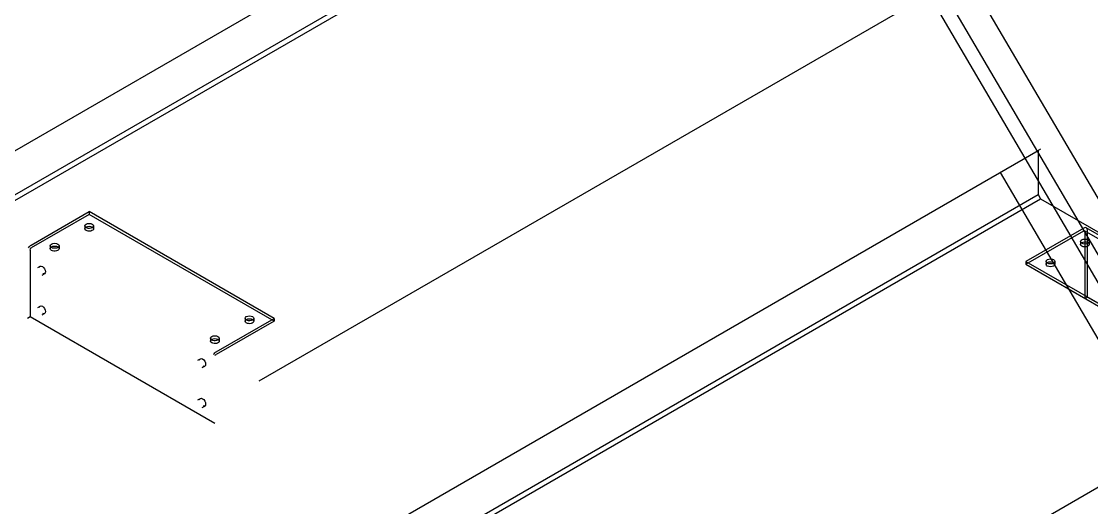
# Model space of a CAD drawing. Extents: x 0 to 316, y 0 to 723.
# Drawn here: x 64.4 to 187.2, y 192.9 to 248.7 of the extents above; entities that cross this region are included whole.
import ezdxf

# ---------------------------------------------------------------- set-up
doc = ezdxf.new("R2010")
doc.units = 0
doc.layers.get('0').update_dxf_attribs({"linetype": 'CONTINUOUS'})

msp = doc.modelspace()

# ---------------------------------------------------------------- linework, layer by layer
at = {"color": 253}
for p, q in [((99.0713, 379.917), (297.841, 41.1028)), ((96.2424, 378.284), (295.013, 39.4698)), ((94.8284, 377.469), (293.599, 38.6539)), ((59.4734, 231.471), (151.397, 284.543)), ((59.4734, 226.409), (151.397, 279.48)), ((59.756, 225.918), (151.681, 278.991)), ((91.7166, 207.465), (183.642, 260.537)), ((89.1716, 180.847), (181.096, 233.919)), ((181.379, 234.083), (181.096, 233.919)), ((181.096, 233.919), (181.096, 228.858)), ((176.734, 231.401), (195.411, 199.565)), ((89.1716, 175.785), (181.096, 228.858)), ((181.096, 228.858), (181.379, 228.367)), ((89.4539, 175.295), (181.379, 228.367)), ((181.379, 228.367), (213.34, 209.915)), ((65.5546, 223.06), (72.2009, 226.898)), ((72.2009, 226.572), (65.5546, 222.734)), ((93.4145, 214.65), (72.2009, 226.898)), ((72.2009, 226.898), (72.2009, 226.572)), ((93.4145, 214.325), (72.2009, 226.572)), ((71.7007, 225.265), (71.7007, 224.939)), ((72.7012, 225.265), (72.7012, 224.939)), ((186.329, 225.02), (179.681, 221.182)), ((207.841, 212.802), (186.628, 225.049)), ((186.753, 217.1), (186.753, 224.776)), ((179.681, 220.857), (186.329, 224.693)), ((207.641, 212.456), (186.428, 224.703)), ((186.469, 224.612), (186.469, 216.936)), ((65.4128, 222.49), (65.4128, 214.814)), ((67.7414, 222.979), (67.7414, 222.653)), ((68.7419, 222.979), (68.7419, 222.653)), ((185.969, 223.468), (185.969, 223.143)), ((186.969, 223.468), (186.969, 223.143)), ((179.681, 221.182), (200.895, 208.935)), ((179.681, 221.182), (179.681, 220.857)), ((182.01, 221.182), (182.01, 220.857)), ((183.011, 221.182), (183.011, 220.857)), ((66.2947, 220.472), (66.5773, 220.635)), ((179.681, 220.857), (200.895, 208.609)), ((66.7949, 219.607), (67.0775, 219.77)), ((186.469, 216.936), (186.753, 217.1)), ((186.469, 216.936), (205.986, 205.669)), ((186.753, 217.1), (207.965, 204.852)), ((66.2947, 215.9), (66.5773, 216.063)), ((66.7949, 215.035), (67.0775, 215.197)), ((65.4128, 214.814), (65.1302, 214.65)), ((86.6263, 202.566), (65.4128, 214.814)), ((86.7682, 210.814), (93.4145, 214.65)), ((93.4145, 214.325), (86.7682, 210.486)), ((90.0864, 214.65), (90.0864, 214.325)), ((91.0855, 214.65), (91.0855, 214.325)), ((93.4145, 214.65), (93.4145, 214.325)), ((86.1261, 212.364), (86.1261, 212.037)), ((87.1266, 212.364), (87.1266, 212.037)), ((84.679, 209.859), (84.9616, 210.021)), ((85.1793, 208.992), (85.4618, 209.156)), ((121.416, 156.843), (213.34, 209.915)), ((84.679, 205.285), (84.9616, 205.449)), ((85.1793, 204.42), (85.4618, 204.584))]:
    msp.add_line(p, q, dxfattribs=at)
for points in [[(71.7007, 225.265), (71.7007, 225.424), (71.9254, 225.553), (72.2009, 225.553)], [(71.8481, 225.061), (71.7543, 225.115), (71.7007, 225.188), (71.7007, 225.265)], [(71.7007, 224.939), (71.7007, 225.098), (71.9254, 225.228), (72.2009, 225.228)], [(71.8481, 224.735), (71.7543, 224.788), (71.7007, 224.863), (71.7007, 224.939)], [(72.3925, 224.998), (72.2051, 224.954), (71.9899, 224.978), (71.8481, 225.061)], [(72.2009, 225.553), (72.4778, 225.553), (72.7012, 225.424), (72.7012, 225.265)], [(72.2009, 225.228), (72.4778, 225.228), (72.7012, 225.098), (72.7012, 224.939)], [(72.7012, 225.265), (72.7012, 225.148), (72.5798, 225.043), (72.3925, 224.998)], [(72.7012, 224.939), (72.7012, 224.821), (72.5798, 224.717), (72.3925, 224.671)], [(186.628, 225.049), (186.549, 225.095), (186.44, 225.085), (186.329, 225.02)], [(186.753, 224.776), (186.753, 224.905), (186.708, 225.005), (186.628, 225.049)], [(72.3925, 224.671), (72.2051, 224.627), (71.9899, 224.652), (71.8481, 224.735)], [(185.969, 223.468), (185.969, 223.585), (186.092, 223.69), (186.278, 223.736)], [(186.278, 223.736), (186.465, 223.78), (186.68, 223.755), (186.823, 223.673)], [(186.428, 224.703), (186.402, 224.718), (186.366, 224.715), (186.329, 224.693)], [(186.469, 224.612), (186.469, 224.655), (186.454, 224.688), (186.428, 224.703)], [(186.823, 223.673), (186.917, 223.618), (186.969, 223.545), (186.969, 223.468)], [(65.2544, 222.743), (65.3341, 222.881), (65.4417, 222.995), (65.5546, 223.06)], [(65.4128, 222.49), (65.4128, 222.58), (65.4763, 222.688), (65.5546, 222.734)], [(67.7414, 222.979), (67.7414, 223.139), (67.9648, 223.267), (68.2417, 223.267)], [(67.8879, 222.774), (67.794, 222.829), (67.7414, 222.902), (67.7414, 222.979)], [(67.7414, 222.653), (67.7414, 222.811), (67.9648, 222.942), (68.2417, 222.942)], [(67.8879, 222.449), (67.794, 222.502), (67.7414, 222.575), (67.7414, 222.653)], [(68.4332, 222.712), (68.2459, 222.668), (68.0311, 222.692), (67.8879, 222.774)], [(68.4332, 222.385), (68.2459, 222.341), (68.0311, 222.366), (67.8879, 222.449)], [(68.2417, 223.267), (68.5176, 223.267), (68.7419, 223.139), (68.7419, 222.979)], [(68.2417, 222.942), (68.5176, 222.942), (68.7419, 222.811), (68.7419, 222.653)], [(68.7419, 222.979), (68.7419, 222.862), (68.6195, 222.757), (68.4332, 222.712)], [(68.7419, 222.653), (68.7419, 222.535), (68.6195, 222.431), (68.4332, 222.385)], [(186.469, 223.18), (186.194, 223.18), (185.969, 223.31), (185.969, 223.468)], [(185.969, 223.143), (185.969, 223.259), (186.092, 223.365), (186.278, 223.409)], [(186.469, 222.854), (186.194, 222.854), (185.969, 222.982), (185.969, 223.143)], [(186.278, 223.409), (186.465, 223.453), (186.68, 223.43), (186.823, 223.347)], [(186.969, 223.468), (186.969, 223.31), (186.746, 223.18), (186.469, 223.18)], [(186.969, 223.143), (186.969, 222.982), (186.746, 222.854), (186.469, 222.854)], [(186.823, 223.347), (186.917, 223.292), (186.969, 223.219), (186.969, 223.143)], [(182.01, 221.182), (182.01, 221.299), (182.131, 221.404), (182.319, 221.449)], [(182.51, 220.894), (182.233, 220.894), (182.01, 221.023), (182.01, 221.182)], [(182.01, 220.857), (182.01, 220.973), (182.131, 221.079), (182.319, 221.123)], [(182.319, 221.449), (182.506, 221.495), (182.721, 221.469), (182.863, 221.386)], [(182.319, 221.123), (182.506, 221.167), (182.721, 221.142), (182.863, 221.061)], [(183.011, 221.182), (183.011, 221.023), (182.786, 220.894), (182.51, 220.894)], [(182.863, 221.386), (182.957, 221.332), (183.011, 221.259), (183.011, 221.182)], [(66.4792, 220.478), (66.493, 220.551), (66.5261, 220.606), (66.5773, 220.635)], [(66.5773, 220.635), (66.7149, 220.715), (66.9396, 220.587), (67.0775, 220.347)], [(67.0775, 220.347), (67.2151, 220.109), (67.2151, 219.849), (67.0775, 219.77)], [(182.51, 220.567), (182.233, 220.567), (182.01, 220.697), (182.01, 220.857)], [(183.011, 220.857), (183.011, 220.697), (182.786, 220.567), (182.51, 220.567)], [(182.863, 221.061), (182.957, 221.006), (183.011, 220.933), (183.011, 220.857)], [(67.0775, 219.77), (67.0264, 219.741), (66.9618, 219.738), (66.8913, 219.764)], [(66.4792, 215.906), (66.493, 215.98), (66.5261, 216.034), (66.5773, 216.063)], [(66.5773, 216.063), (66.7149, 216.144), (66.9396, 216.014), (67.0775, 215.775)], [(67.0775, 215.197), (67.0264, 215.168), (66.9618, 215.167), (66.8913, 215.192)], [(67.0775, 215.775), (67.2151, 215.535), (67.2151, 215.277), (67.0775, 215.197)], [(90.0864, 214.65), (90.0864, 214.81), (90.3097, 214.939), (90.5852, 214.939)], [(90.5852, 214.939), (90.8625, 214.939), (91.0855, 214.81), (91.0855, 214.65)], [(90.2324, 214.446), (90.139, 214.5), (90.0864, 214.574), (90.0864, 214.65)], [(90.0864, 214.325), (90.0864, 214.483), (90.3097, 214.613), (90.5852, 214.613)], [(90.2324, 214.121), (90.139, 214.175), (90.0864, 214.248), (90.0864, 214.325)], [(90.7768, 214.384), (90.5909, 214.339), (90.376, 214.365), (90.2324, 214.446)], [(90.7768, 214.057), (90.5909, 214.012), (90.376, 214.037), (90.2324, 214.121)], [(90.5852, 214.613), (90.8625, 214.613), (91.0855, 214.483), (91.0855, 214.325)], [(91.0855, 214.65), (91.0855, 214.534), (90.9645, 214.428), (90.7768, 214.384)], [(91.0855, 214.325), (91.0855, 214.208), (90.9645, 214.102), (90.7768, 214.057)], [(86.1261, 212.364), (86.1261, 212.524), (86.3505, 212.653), (86.6263, 212.653)], [(86.6263, 212.653), (86.9019, 212.653), (87.1266, 212.524), (87.1266, 212.364)], [(86.2722, 212.16), (86.1783, 212.214), (86.1261, 212.288), (86.1261, 212.364)], [(86.1261, 212.037), (86.1261, 212.197), (86.3505, 212.327), (86.6263, 212.327)], [(86.2722, 211.834), (86.1783, 211.887), (86.1261, 211.962), (86.1261, 212.037)], [(86.8179, 212.097), (86.6302, 212.054), (86.4154, 212.077), (86.2722, 212.16)], [(86.8179, 211.771), (86.6302, 211.726), (86.4154, 211.751), (86.2722, 211.834)], [(86.6263, 212.327), (86.9019, 212.327), (87.1266, 212.197), (87.1266, 212.037)], [(87.1266, 212.364), (87.1266, 212.247), (87.0038, 212.142), (86.8179, 212.097)], [(87.1266, 212.037), (87.1266, 211.922), (87.0038, 211.816), (86.8179, 211.771)], [(84.8653, 209.863), (84.8776, 209.937), (84.9119, 209.992), (84.9616, 210.021)], [(84.9616, 210.021), (85.0995, 210.101), (85.3239, 209.972), (85.4618, 209.732)], [(86.4676, 210.497), (86.5477, 210.634), (86.6553, 210.749), (86.7682, 210.814)], [(86.6676, 210.381), (86.6937, 210.428), (86.7297, 210.464), (86.7682, 210.486)], [(85.4618, 209.156), (85.4121, 209.127), (85.3475, 209.124), (85.277, 209.149)], [(85.4618, 209.732), (85.5998, 209.494), (85.5998, 209.236), (85.4618, 209.156)], [(84.8653, 205.292), (84.8776, 205.365), (84.9119, 205.419), (84.9616, 205.449)], [(84.9616, 205.449), (85.0995, 205.529), (85.3239, 205.399), (85.4618, 205.161)], [(85.4618, 205.161), (85.5998, 204.921), (85.5998, 204.662), (85.4618, 204.584)], [(85.4618, 204.584), (85.4121, 204.553), (85.3475, 204.552), (85.277, 204.577)]]:
    msp.add_open_spline(points, degree=3, dxfattribs=at)

doc.saveas('drawing.dxf')
